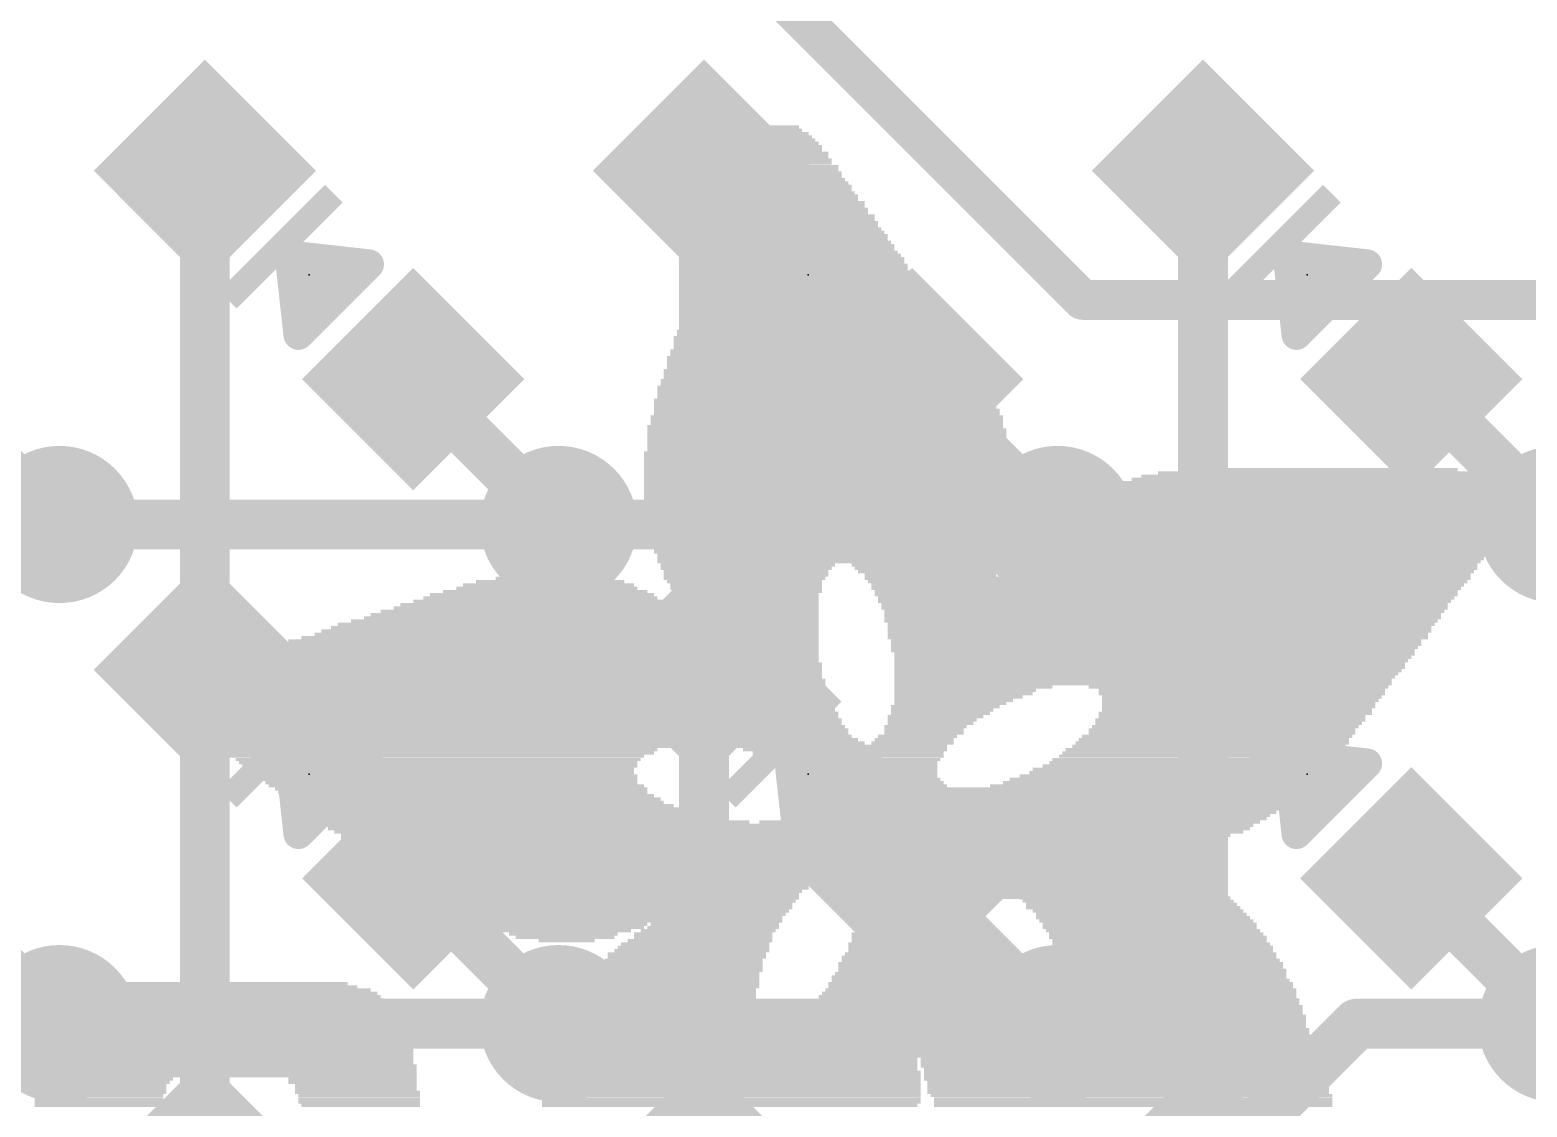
# Model space of a CAD drawing. Extents: x -6.7 to 59.9, y -5.3 to 30.3.
# Drawn here: x 38.97 to 46.59, y 15.07 to 20.55 of the extents above; entities that cross this region are included whole.
import ezdxf

# ---------------------------------------------------------------- set-up
doc = ezdxf.new("R2010")
doc.units = 0
for name, color, linetype in [('1', 12, 'CONTINUOUS'), ('16', 132, 'CONTINUOUS'), ('18', 110, 'CONTINUOUS'), ('21', 40, 'CONTINUOUS'), ('22', 6, 'CONTINUOUS'), ('23', 40, 'CONTINUOUS')]:
    doc.layers.add(name, color=color, linetype=linetype)

# ---------------------------------------------------------------- blocks, each defined once
blk = doc.blocks.new('RECT')
blk.add_solid([(-0.5, -0.5), (0.5, -0.5), (-0.5, 0.5), (0.5, 0.5)])
blk = doc.blocks.new('ROUNDV')
at = {"const_width": 0.5}
blk.add_lwpolyline([(0, -0.25, 1), (0, 0.25, 1), (0, -0.25)], format="xyb", dxfattribs=at)

msp = doc.modelspace()

# ---------------------------------------------------------------- linework, layer by layer
at = {"layer": '1', "const_width": 0.254}
for points in [[(39.8557, 17.2943), (39.8557, 19.8343)], [(42.3957, 19.8343), (42.3957, 17.2943)], [(44.9357, 19.8343), (44.9357, 17.2943)], [(38.3763, 18.7737), (39.116, 18.034)], [(40.9163, 18.7737), (41.656, 18.034)], [(44.196, 18.034), (43.4563, 18.7737)], [(45.9963, 18.7737), (46.0187, 18.796)], [(45.9963, 18.7737), (46.736, 18.034)], [(39.8557, 17.2943), (39.8557, 14.7543)], [(42.3957, 17.2943), (42.3957, 14.7543)], [(44.9357, 17.2943), (44.9357, 16.256)], [(38.3763, 16.2337), (39.116, 15.494)], [(40.9163, 16.2337), (41.656, 15.494)], [(43.4563, 16.2337), (43.4787, 16.256)], [(43.4563, 16.2337), (44.196, 15.494)], [(43.4787, 16.256), (44.9357, 16.256)], [(44.9357, 16.256), (44.9357, 14.7543)], [(45.9963, 16.2337), (46.736, 15.494)]]:
    msp.add_lwpolyline(points, dxfattribs=at)
at = {"layer": '1', "const_width": 0.127}
for points in [[(39.9192, 19.8343, 1), (39.7922, 19.8343)], [(42.4592, 19.8343, 1), (42.3322, 19.8343)], [(44.9992, 19.8343, 1), (44.8722, 19.8343)], [(40.9612, 18.8186, 1), (40.8714, 18.7288)], [(43.5012, 18.8186, 1), (43.4114, 18.7288)], [(46.0412, 18.8186, 1), (45.9514, 18.7288)], [(46.0636, 18.7511, 1), (45.9738, 18.8409)], [(45.9514, 18.8186, 1), (46.0412, 18.7288)], [(39.0711, 17.9891, 1), (39.1609, 18.0789)], [(41.6111, 17.9891, 1), (41.7009, 18.0789)], [(44.1511, 17.9891, 1), (44.2409, 18.0789)], [(39.9192, 17.2943, 1), (39.7922, 17.2943)], [(42.4592, 17.2943, 1), (42.3322, 17.2943)], [(44.9992, 17.2943, 1), (44.8722, 17.2943)], [(39.7922, 17.2943, 1), (39.9192, 17.2943)], [(42.3322, 17.2943, 1), (42.4592, 17.2943)], [(44.8722, 17.2943, 1), (44.9992, 17.2943)], [(40.9612, 16.2786, 1), (40.8714, 16.1888)], [(43.5012, 16.2786, 1), (43.4114, 16.1888)], [(43.4114, 16.2786, 1), (43.5012, 16.1888)], [(43.4787, 16.3195, 1), (43.4787, 16.1925)], [(43.5236, 16.2111, 1), (43.4338, 16.3009)], [(44.9992, 16.256, 1), (44.8722, 16.256)], [(44.8722, 16.256, 1), (44.9992, 16.256)], [(44.9357, 16.1925, 1), (44.9357, 16.3195)], [(46.0412, 16.2786, 1), (45.9514, 16.1888)], [(39.0711, 15.4491, 1), (39.1609, 15.5389)], [(41.6111, 15.4491, 1), (41.7009, 15.5389)], [(44.1511, 15.4491, 1), (44.2409, 15.5389)]]:
    msp.add_lwpolyline(points, format="xyb", dxfattribs=at)
at = {"layer": '16'}
for points, const_width in [([(44.323, 19.177), (41.91, 21.59)], 0.2032), ([(46.99, 19.177), (44.323, 19.177)], 0.2032), ([(36.576, 18.034), (39.116, 18.034)], 0.254), ([(39.116, 18.034), (41.656, 18.034)], 0.254), ([(41.656, 18.034), (44.196, 18.034)], 0.254), ([(46.736, 18.034), (44.196, 18.034)], 0.254), ([(39.116, 15.494), (36.576, 15.494)], 0.254), ([(41.656, 15.494), (39.116, 15.494)], 0.254), ([(44.196, 15.494), (41.656, 15.494)], 0.254), ([(45.72, 15.494), (44.45, 14.224)], 0.254), ([(46.736, 15.494), (45.72, 15.494)], 0.254)]:
    msp.add_lwpolyline(points, dxfattribs=dict(at, const_width=const_width))
for points, const_width in [([(44.323, 19.2278, 1), (44.323, 19.1262)], 0.1016), ([(44.2871, 19.1411, 1), (44.3589, 19.2129)], 0.1016), ([(39.116, 18.0975, 1), (39.116, 17.9705)], 0.127), ([(39.116, 17.9705, 1), (39.116, 18.0975)], 0.127), ([(41.656, 18.0975, 1), (41.656, 17.9705)], 0.127), ([(41.656, 17.9705, 1), (41.656, 18.0975)], 0.127), ([(44.196, 18.0975, 1), (44.196, 17.9705)], 0.127), ([(44.196, 17.9705, 1), (44.196, 18.0975)], 0.127), ([(39.116, 15.5575, 1), (39.116, 15.4305)], 0.127), ([(39.116, 15.4305, 1), (39.116, 15.5575)], 0.127), ([(41.656, 15.5575, 1), (41.656, 15.4305)], 0.127), ([(41.656, 15.4305, 1), (41.656, 15.5575)], 0.127), ([(44.196, 15.4305, 1), (44.196, 15.5575)], 0.127), ([(45.72, 15.5575, 1), (45.72, 15.4305)], 0.127), ([(45.7649, 15.4491, 1), (45.6751, 15.5389)], 0.127)]:
    msp.add_lwpolyline(points, format="xyb", dxfattribs=dict(at, const_width=const_width))
at = {"layer": '21', "const_width": 0.1524}
for points in [[(40.2872, 19.4028), (40.3321, 18.9987)], [(40.6913, 19.3579), (40.2872, 19.4028)], [(40.3321, 18.9987), (40.6913, 19.3579)], [(42.8272, 19.4028), (42.8721, 18.9987)], [(43.2313, 19.3579), (42.8272, 19.4028)], [(42.8721, 18.9987), (43.2313, 19.3579)], [(45.3672, 19.4028), (45.4121, 18.9987)], [(45.7713, 19.3579), (45.3672, 19.4028)], [(45.4121, 18.9987), (45.7713, 19.3579)], [(40.2925, 19.3548), (40.6882, 19.3548)], [(42.8325, 19.3548), (43.2282, 19.3548)], [(45.3725, 19.3548), (45.7682, 19.3548)], [(40.3095, 19.2024), (40.5358, 19.2024)], [(42.8495, 19.2024), (43.0758, 19.2024)], [(45.3895, 19.2024), (45.6158, 19.2024)], [(40.3264, 19.05), (40.3834, 19.05)], [(42.8664, 19.05), (42.9234, 19.05)], [(45.4064, 19.05), (45.4634, 19.05)], [(40.2872, 16.8628), (40.3321, 16.4587)], [(40.6913, 16.8179), (40.2872, 16.8628)], [(42.8272, 16.8628), (42.8721, 16.4587)], [(43.2313, 16.8179), (42.8272, 16.8628)], [(45.3672, 16.8628), (45.4121, 16.4587)], [(45.7713, 16.8179), (45.3672, 16.8628)], [(40.3321, 16.4587), (40.6913, 16.8179)], [(42.8721, 16.4587), (43.2313, 16.8179)], [(45.4121, 16.4587), (45.7713, 16.8179)], [(40.2982, 16.764), (40.6374, 16.764)], [(42.8382, 16.764), (43.1774, 16.764)], [(45.3782, 16.764), (45.7174, 16.764)], [(40.3151, 16.6116), (40.485, 16.6116)], [(42.8551, 16.6116), (43.025, 16.6116)], [(45.3951, 16.6116), (45.565, 16.6116)], [(40.3321, 16.4592), (40.3326, 16.4592)], [(42.8721, 16.4592), (42.8726, 16.4592)], [(45.4121, 16.4592), (45.4126, 16.4592)]]:
    msp.add_lwpolyline(points, dxfattribs=at)
at = {"layer": '21', "const_width": 0.0762}
for points in [[(40.3251, 19.407, 1), (40.2493, 19.3986)], [(40.2914, 19.4406, 1), (40.283, 19.3649)], [(40.7183, 19.3309, 1), (40.6644, 19.3848)], [(40.6871, 19.32, 1), (40.6955, 19.3957)], [(42.8651, 19.407, 1), (42.7893, 19.3986)], [(42.8314, 19.4406, 1), (42.823, 19.3649)], [(43.2583, 19.3309, 1), (43.2044, 19.3848)], [(43.2271, 19.32, 1), (43.2355, 19.3957)], [(45.4051, 19.407, 1), (45.3293, 19.3986)], [(45.3714, 19.4406, 1), (45.363, 19.3649)], [(45.7983, 19.3309, 1), (45.7444, 19.3848)], [(45.7671, 19.32, 1), (45.7755, 19.3957)], [(40.2925, 19.3929, 1), (40.2925, 19.3167)], [(40.6882, 19.3167, 1), (40.6882, 19.3929)], [(42.8325, 19.3929, 1), (42.8325, 19.3167)], [(43.2282, 19.3167, 1), (43.2282, 19.3929)], [(45.3725, 19.3929, 1), (45.3725, 19.3167)], [(45.7682, 19.3167, 1), (45.7682, 19.3929)], [(40.3095, 19.2405, 1), (40.3095, 19.1643)], [(40.5358, 19.1643, 1), (40.5358, 19.2405)], [(42.8495, 19.2405, 1), (42.8495, 19.1643)], [(43.0758, 19.1643, 1), (43.0758, 19.2405)], [(45.3895, 19.2405, 1), (45.3895, 19.1643)], [(45.6158, 19.1643, 1), (45.6158, 19.2405)], [(40.3264, 19.0881, 1), (40.3264, 19.0119)], [(40.3052, 19.0256, 1), (40.3591, 18.9717)], [(40.3834, 19.0119, 1), (40.3834, 19.0881)], [(42.8664, 19.0881, 1), (42.8664, 19.0119)], [(42.8452, 19.0256, 1), (42.8991, 18.9717)], [(42.9234, 19.0119, 1), (42.9234, 19.0881)], [(45.4064, 19.0881, 1), (45.4064, 19.0119)], [(45.3852, 19.0256, 1), (45.4391, 18.9717)], [(45.4634, 19.0119, 1), (45.4634, 19.0881)], [(40.2942, 18.9945, 1), (40.37, 19.0029)], [(42.8342, 18.9945, 1), (42.91, 19.0029)], [(45.3742, 18.9945, 1), (45.45, 19.0029)], [(40.3251, 16.867, 1), (40.2493, 16.8586)], [(40.2914, 16.9006, 1), (40.283, 16.8249)], [(42.8651, 16.867, 1), (42.7893, 16.8586)], [(42.8314, 16.9006, 1), (42.823, 16.8249)], [(45.4051, 16.867, 1), (45.3293, 16.8586)], [(45.3714, 16.9006, 1), (45.363, 16.8249)], [(40.7183, 16.7909, 1), (40.6644, 16.8448)], [(40.6871, 16.78, 1), (40.6955, 16.8557)], [(43.2583, 16.7909, 1), (43.2044, 16.8448)], [(43.2271, 16.78, 1), (43.2355, 16.8557)], [(45.7983, 16.7909, 1), (45.7444, 16.8448)], [(45.7671, 16.78, 1), (45.7755, 16.8557)], [(40.2982, 16.8021, 1), (40.2982, 16.7259)], [(40.6374, 16.7259, 1), (40.6374, 16.8021)], [(42.8382, 16.8021, 1), (42.8382, 16.7259)], [(43.1774, 16.7259, 1), (43.1774, 16.8021)], [(45.3782, 16.8021, 1), (45.3782, 16.7259)], [(45.7174, 16.7259, 1), (45.7174, 16.8021)], [(40.3151, 16.6497, 1), (40.3151, 16.5735)], [(40.485, 16.5735, 1), (40.485, 16.6497)], [(42.8551, 16.6497, 1), (42.8551, 16.5735)], [(43.025, 16.5735, 1), (43.025, 16.6497)], [(45.3951, 16.6497, 1), (45.3951, 16.5735)], [(45.565, 16.5735, 1), (45.565, 16.6497)], [(40.3321, 16.4973, 1), (40.3321, 16.4211)], [(40.3052, 16.4856, 1), (40.3591, 16.4317)], [(40.2942, 16.4545, 1), (40.37, 16.4629)], [(40.3326, 16.4211, 1), (40.3326, 16.4973)], [(42.8721, 16.4973, 1), (42.8721, 16.4211)], [(42.8452, 16.4856, 1), (42.8991, 16.4317)], [(42.8342, 16.4545, 1), (42.91, 16.4629)], [(42.8726, 16.4211, 1), (42.8726, 16.4973)], [(45.4121, 16.4973, 1), (45.4121, 16.4211)], [(45.3852, 16.4856, 1), (45.4391, 16.4317)], [(45.3742, 16.4545, 1), (45.45, 16.4629)], [(45.4126, 16.4211, 1), (45.4126, 16.4973)]]:
    msp.add_lwpolyline(points, format="xyb", dxfattribs=at)
at = {"layer": '23'}
for p in [(40.386, 19.304), (42.926, 19.304), (45.466, 19.304), (40.386, 16.764), (42.926, 16.764), (45.466, 16.764)]:
    msp.add_point(p, dxfattribs=at)

# ---------------------------------------------------------------- block references
at = {"layer": '1', "xscale": 0.8, "yscale": 0.8, "rotation": 45}
for p in [(39.8557, 19.8343), (42.3957, 19.8343), (44.9357, 19.8343), (40.9163, 18.7737), (43.4563, 18.7737), (45.9963, 18.7737), (39.8557, 17.2943), (42.3957, 17.2943), (44.9357, 17.2943), (40.9163, 16.2337), (43.4563, 16.2337), (45.9963, 16.2337), (39.8557, 14.7543), (42.3957, 14.7543), (44.9357, 14.7543)]:
    msp.add_blockref('RECT', p, dxfattribs=at)
at = {"layer": '18', "xscale": 0.8001, "yscale": 0.8001}
for p in [(39.116, 18.034), (39.116, 18.034), (41.656, 18.034), (41.656, 18.034), (44.196, 18.034), (44.196, 18.034), (46.736, 18.034), (46.736, 18.034), (39.116, 15.494), (39.116, 15.494), (41.656, 15.494), (41.656, 15.494), (44.196, 15.494), (44.196, 15.494), (46.736, 15.494), (46.736, 15.494)]:
    msp.add_blockref('ROUNDV', p, dxfattribs=at)
at = {"layer": '21', "xscale": 0.762, "yscale": 0.127, "rotation": 45}
for p in [(40.2423, 19.4477), (42.7823, 19.4477), (45.3223, 19.4477), (40.2423, 16.9077), (42.7823, 16.9077), (45.3223, 16.9077)]:
    msp.add_blockref('RECT', p, dxfattribs=at)
at = {"layer": '22', "rotation": 180}
for p, xscale, yscale in [((42.7868, 20.0401), 0.218, 0.0168), ((42.7868, 20.0569), 0.1844, 0.0167), ((42.7869, 19.9563), 0.4191, 0.0168), ((42.7784, 19.9898), 0.3688, 0.0168), ((42.7868, 19.9731), 0.3856, 0.0167), ((42.7784, 20.0066), 0.3353, 0.0167), ((42.7784, 20.0233), 0.3018, 0.0168), ((42.7951, 19.8892), 0.5029, 0.0168), ((42.7868, 19.906), 0.4862, 0.0168), ((42.7952, 19.9228), 0.4694, 0.0167), ((42.7869, 19.9395), 0.4191, 0.0168), ((42.8036, 19.8054), 0.5867, 0.0168), ((42.8036, 19.8557), 0.5532, 0.0168), ((42.8036, 19.8389), 0.5532, 0.0168), ((42.812, 19.8222), 0.5699, 0.0167), ((42.7951, 19.8725), 0.5029, 0.0167), ((42.812, 19.7719), 0.6371, 0.0168), ((42.8203, 19.7551), 0.6538, 0.0168), ((42.8203, 19.7384), 0.6538, 0.0167), ((42.812, 19.7887), 0.6035, 0.0167), ((42.8371, 19.6545), 0.7544, 0.0168), ((42.8287, 19.7048), 0.7041, 0.0168), ((42.8287, 19.6881), 0.7041, 0.0167), ((42.8455, 19.6713), 0.7376, 0.0168), ((42.8287, 19.7216), 0.6706, 0.0168), ((42.8539, 19.6042), 0.8215, 0.0168), ((42.8539, 19.5875), 0.8215, 0.0167), ((42.8455, 19.6378), 0.7712, 0.0167), ((42.8455, 19.621), 0.7712, 0.0168), ((42.8623, 19.5372), 0.8717, 0.0168), ((42.879, 19.5037), 0.9052, 0.0167), ((42.8539, 19.554), 0.8549, 0.0167), ((42.8707, 19.5204), 0.8885, 0.0168), ((42.8622, 19.5707), 0.8382, 0.0168), ((42.879, 19.4534), 0.9723, 0.0167), ((42.879, 19.4366), 0.9723, 0.0168), ((42.8706, 19.4869), 0.922, 0.0168), ((42.879, 19.4701), 0.9388, 0.0168), ((42.8874, 19.4031), 1.0226, 0.0167), ((42.8958, 19.3863), 1.0394, 0.0168), ((42.8958, 19.3696), 1.0394, 0.0167), ((42.9042, 19.3528), 1.0561, 0.0168), ((42.8874, 19.4198), 0.989, 0.0168), ((42.9126, 19.2857), 1.1399, 0.0168), ((42.9125, 19.3193), 1.1064, 0.0167), ((42.9125, 19.3025), 1.1064, 0.0168), ((42.9042, 19.336), 1.0561, 0.0168), ((42.9209, 19.2354), 1.1902, 0.0168), ((42.9293, 19.2187), 1.207, 0.0167), ((42.9293, 19.2019), 1.207, 0.0168), ((42.9126, 19.269), 1.1399, 0.0167), ((42.921, 19.2522), 1.1567, 0.0168), ((42.9377, 19.1349), 1.2908, 0.0167), ((42.9461, 19.1181), 1.3076, 0.0168), ((42.9377, 19.1684), 1.2573, 0.0167), ((42.9377, 19.1516), 1.2573, 0.0168), ((42.9377, 19.1851), 1.2238, 0.0168), ((42.9545, 19.0678), 1.3579, 0.0168), ((42.9545, 19.051), 1.3579, 0.0168), ((42.9545, 19.1013), 1.3243, 0.0168), ((42.9545, 19.0846), 1.3243, 0.0167), ((42.9629, 18.984), 1.4417, 0.0167), ((42.9796, 18.9672), 1.4752, 0.0168), ((42.9628, 19.0175), 1.4082, 0.0168), ((42.9712, 19.0007), 1.425, 0.0168), ((42.9712, 19.0343), 1.3914, 0.0167), ((42.9796, 18.9169), 1.5088, 0.0168), ((42.988, 18.9002), 1.5255, 0.0167), ((42.9796, 18.9505), 1.4752, 0.0167), ((42.988, 18.9337), 1.492, 0.0168), ((42.9963, 18.8163), 1.6093, 0.0168), ((42.9963, 18.8498), 1.5759, 0.0167), ((42.9963, 18.8331), 1.5759, 0.0168), ((42.988, 18.8834), 1.5591, 0.0168), ((42.988, 18.8666), 1.5591, 0.0168), ((43.0048, 18.766), 1.6597, 0.0168), ((43.0048, 18.7492), 1.6597, 0.0167), ((43.0048, 18.7995), 1.6261, 0.0167), ((43.0048, 18.7828), 1.6261, 0.0168), ((43.0131, 18.6654), 1.7434, 0.0167), ((42.9964, 18.7325), 1.6764, 0.0168), ((43.0132, 18.699), 1.7099, 0.0168), ((43.0132, 18.6822), 1.7099, 0.0168), ((43.0048, 18.7157), 1.6931, 0.0167), ((43.0131, 18.6487), 1.7434, 0.0168), ((43.0131, 18.6319), 1.7434, 0.0168), ((43.0215, 18.6151), 1.7602, 0.0167), ((43.0215, 18.5984), 1.7602, 0.0168), ((43.0132, 18.5313), 1.8105, 0.0167), ((43.0215, 18.5146), 1.8272, 0.0168), ((43.0215, 18.5816), 1.7938, 0.0168), ((43.0215, 18.5648), 1.7938, 0.0167), ((43.0215, 18.5481), 1.7938, 0.0168), ((43.0215, 18.4978), 1.8272, 0.0168), ((43.0215, 18.481), 1.8272, 0.0167), ((43.0215, 18.4643), 1.8272, 0.0168), ((43.0299, 18.4475), 1.844, 0.0168), ((43.0299, 18.3972), 1.8776, 0.0168), ((43.0299, 18.3804), 1.8776, 0.0167), ((43.0299, 18.3637), 1.8776, 0.0168), ((43.0299, 18.4307), 1.844, 0.0167), ((43.0299, 18.414), 1.844, 0.0168), ((43.0299, 18.3469), 1.8776, 0.0168), ((43.0299, 18.3301), 1.8776, 0.0167), ((43.0299, 18.3134), 1.8776, 0.0168), ((43.0299, 18.2966), 1.8776, 0.0167), ((43.0299, 18.2799), 1.8776, 0.0168), ((45.4858, 18.2799), 1.7267, 0.0168), ((45.511, 18.2966), 1.6093, 0.0167), ((45.5697, 18.3134), 1.3243, 0.0168), ((43.0299, 18.2631), 1.8776, 0.0168), ((43.0299, 18.2463), 1.8776, 0.0167), ((43.0383, 18.2296), 1.8943, 0.0168), ((43.0383, 18.2128), 1.8943, 0.0168), ((45.4104, 18.2128), 1.9781, 0.0168), ((45.4271, 18.2296), 1.9446, 0.0168), ((45.4439, 18.2463), 1.8776, 0.0167), ((45.4691, 18.2631), 1.7937, 0.0168), ((43.0383, 18.196), 1.8943, 0.0167), ((43.0383, 18.1793), 1.8943, 0.0168), ((43.0383, 18.1625), 1.8943, 0.0168), ((43.0383, 18.1457), 1.8943, 0.0167), ((43.0299, 18.129), 1.8776, 0.0168), ((45.3433, 18.129), 2.2128, 0.0168), ((45.3601, 18.1457), 2.1793, 0.0167), ((45.3685, 18.1625), 2.1291, 0.0168), ((45.3769, 18.1793), 2.1123, 0.0168), ((45.3936, 18.196), 2.0452, 0.0167), ((43.0299, 18.1122), 1.8776, 0.0167), ((43.0383, 18.0955), 1.8608, 0.0168), ((43.0383, 18.0787), 1.8608, 0.0168), ((43.0383, 18.0619), 1.8608, 0.0167), ((45.3014, 18.0619), 2.2966, 0.0167), ((45.3098, 18.0787), 2.2799, 0.0168), ((45.3266, 18.0955), 2.2463, 0.0168), ((45.3349, 18.1122), 2.2296, 0.0167), ((43.0383, 18.0452), 1.8608, 0.0168), ((43.0383, 18.0284), 1.8608, 0.0168), ((43.0383, 18.0116), 1.8608, 0.0167), ((43.0383, 17.9949), 1.8608, 0.0168), ((43.0383, 17.9781), 1.8273, 0.0168), ((45.2428, 17.9781), 2.3805, 0.0168), ((45.2512, 17.9949), 2.3637, 0.0168), ((45.2679, 18.0116), 2.3637, 0.0167), ((45.2763, 18.0284), 2.3469, 0.0168), ((45.2846, 18.0452), 2.3302, 0.0168), ((43.0383, 17.9613), 1.8273, 0.0167), ((43.0466, 17.9446), 1.8105, 0.0168), ((43.0383, 17.9278), 1.7937, 0.0168), ((43.0383, 17.911), 1.7937, 0.0167), ((45.2008, 17.9278), 2.3972, 0.0168), ((45.2008, 17.911), 2.3972, 0.0167), ((45.2176, 17.9446), 2.3972, 0.0168), ((45.2343, 17.9613), 2.3973, 0.0167), ((43.0383, 17.8943), 1.7937, 0.0168), ((43.0383, 17.8775), 1.7602, 0.0167), ((43.0383, 17.8608), 1.7602, 0.0168), ((43.0383, 17.844), 1.7602, 0.0168), ((42.6192, 17.8272), 0.8885, 0.0167), ((43.5328, 17.8272), 0.7712, 0.0167), ((45.1337, 17.8272), 2.3973, 0.0167), ((45.1422, 17.844), 2.4141, 0.0168), ((45.1757, 17.8775), 2.414, 0.0167), ((45.1673, 17.8608), 2.3972, 0.0168), ((45.184, 17.8943), 2.3973, 0.0168), ((41.6217, 17.7602), 0.57, 0.0168), ((41.6217, 17.7769), 0.4694, 0.0167), ((42.6108, 17.8105), 0.8717, 0.0168), ((42.6108, 17.7937), 0.8382, 0.0168), ((42.6108, 17.7769), 0.8382, 0.0167), ((42.6024, 17.7602), 0.8214, 0.0168), ((43.5328, 17.8105), 0.7376, 0.0168), ((43.5412, 17.7937), 0.7208, 0.0168), ((43.5496, 17.7769), 0.6705, 0.0167), ((44.7566, 17.7602), 3.0846, 0.0168), ((45.1003, 17.7769), 2.3973, 0.0167), ((45.1254, 17.8105), 2.414, 0.0168), ((45.117, 17.7937), 2.3972, 0.0168), ((41.5714, 17.6764), 1.14, 0.0168), ((41.5882, 17.6931), 1.0394, 0.0167), ((41.5966, 17.7099), 0.922, 0.0168), ((41.605, 17.7266), 0.8717, 0.0167), ((41.6133, 17.7434), 0.7544, 0.0168), ((42.6024, 17.7434), 0.788, 0.0168), ((42.6108, 17.7266), 0.7712, 0.0167), ((42.6108, 17.7099), 0.7712, 0.0168), ((42.6192, 17.6931), 0.7544, 0.0167), ((42.6192, 17.6764), 0.7209, 0.0168), ((44.7566, 17.7434), 3.051, 0.0168), ((44.7566, 17.7266), 3.0175, 0.0167), ((44.7482, 17.7099), 3.0008, 0.0168), ((44.7482, 17.6931), 2.9672, 0.0167), ((44.7482, 17.6764), 2.9672, 0.0168), ((41.5295, 17.6093), 1.425, 0.0168), ((41.5379, 17.6261), 1.3746, 0.0168), ((41.5547, 17.6428), 1.2741, 0.0167), ((41.5631, 17.6596), 1.1903, 0.0168), ((42.6192, 17.6596), 0.7209, 0.0168), ((42.6275, 17.6428), 0.7041, 0.0167), ((42.636, 17.6261), 0.6873, 0.0168), ((42.636, 17.6093), 0.6873, 0.0168), ((44.7482, 17.6596), 2.9337, 0.0168), ((44.7398, 17.6428), 2.917, 0.0167), ((44.7398, 17.6261), 2.8834, 0.0168), ((44.7398, 17.6093), 2.8834, 0.0168), ((41.4457, 17.5255), 1.8273, 0.0168), ((41.7893, 17.5422), 2.3805, 0.0167), ((41.4876, 17.559), 1.6428, 0.0168), ((41.496, 17.5758), 1.5926, 0.0168), ((41.5128, 17.5925), 1.5255, 0.0167), ((42.6443, 17.5925), 0.6706, 0.0167), ((42.6527, 17.5758), 0.6538, 0.0168), ((42.6611, 17.559), 0.637, 0.0168), ((42.6778, 17.5255), 0.6035, 0.0168), ((44.7399, 17.5925), 2.8499, 0.0167), ((44.7315, 17.5758), 2.8331, 0.0168), ((44.7315, 17.559), 2.8331, 0.0168), ((44.7231, 17.5422), 2.8163, 0.0167), ((44.7231, 17.5255), 2.7829, 0.0168), ((41.6301, 17.4417), 2.699, 0.0168), ((41.6636, 17.4584), 2.632, 0.0167), ((41.6972, 17.4752), 2.5649, 0.0168), ((41.7139, 17.4919), 2.5314, 0.0167), ((41.739, 17.5087), 2.4811, 0.0168), ((44.7146, 17.5087), 2.7661, 0.0168), ((44.7146, 17.4919), 2.7661, 0.0167), ((44.7063, 17.4752), 2.7493, 0.0168), ((44.7063, 17.4584), 2.7493, 0.0167), ((44.6979, 17.4417), 2.699, 0.0168), ((41.5295, 17.3746), 2.9002, 0.0168), ((41.5547, 17.3914), 2.8499, 0.0168), ((41.5798, 17.4081), 2.7996, 0.0167), ((41.6134, 17.4249), 2.7325, 0.0168), ((44.6979, 17.4249), 2.699, 0.0168), ((44.6895, 17.4081), 2.6822, 0.0167), ((44.6812, 17.3914), 2.6655, 0.0168), ((44.6896, 17.3746), 2.6487, 0.0168), ((41.4457, 17.2908), 3.1014, 0.0168), ((41.4625, 17.3075), 3.0679, 0.0167), ((41.4793, 17.3243), 3.0343, 0.0168), ((41.4792, 17.3411), 3.0008, 0.0168), ((41.5044, 17.3578), 2.9505, 0.0167), ((44.6812, 17.3578), 2.6319, 0.0167), ((44.6644, 17.3243), 2.5984, 0.0168), ((44.6644, 17.3075), 2.5984, 0.0167), ((44.656, 17.2908), 2.5816, 0.0168), ((44.6728, 17.3411), 2.6151, 0.0168), ((41.4289, 17.2238), 3.1684, 0.0167), ((41.4373, 17.2405), 3.1516, 0.0168), ((41.429, 17.2573), 3.1349, 0.0168), ((41.4374, 17.2741), 3.1181, 0.0167), ((44.6476, 17.2741), 2.5649, 0.0167), ((44.6393, 17.2573), 2.5481, 0.0168), ((44.6309, 17.2405), 2.5313, 0.0168), ((44.6309, 17.2238), 2.5313, 0.0167), ((41.4205, 17.207), 3.1851, 0.0168), ((41.4373, 17.1399), 3.2186, 0.0168), ((41.429, 17.1902), 3.2019, 0.0168), ((41.429, 17.1735), 3.2019, 0.0167), ((41.429, 17.1567), 3.2019, 0.0168), ((43.7172, 17.1735), 0.7041, 0.0167), ((43.6669, 17.1399), 0.6035, 0.0168), ((43.7675, 17.207), 0.8046, 0.0168), ((43.7256, 17.1902), 0.7208, 0.0168), ((43.6921, 17.1567), 0.6538, 0.0168), ((45.117, 17.207), 1.5256, 0.0168), ((45.1337, 17.1902), 1.4585, 0.0168), ((45.1337, 17.1735), 1.4585, 0.0167), ((45.1337, 17.1567), 1.4249, 0.0168), ((45.1254, 17.1399), 1.4082, 0.0168), ((41.4289, 17.1232), 3.2354, 0.0167), ((41.4289, 17.1064), 3.2354, 0.0168), ((41.4373, 17.0896), 3.2522, 0.0168), ((41.4457, 17.0729), 3.269, 0.0167), ((43.625, 17.1064), 0.5532, 0.0168), ((43.6083, 17.0896), 0.5197, 0.0168), ((43.5999, 17.0729), 0.5029, 0.0167), ((43.6502, 17.1232), 0.5699, 0.0167), ((45.1002, 17.0729), 1.3914, 0.0167), ((45.117, 17.1232), 1.3914, 0.0167), ((45.117, 17.1064), 1.3914, 0.0168), ((45.1086, 17.0896), 1.3746, 0.0168), ((41.4457, 17.0561), 3.269, 0.0168), ((41.4708, 17.0058), 3.2857, 0.0168), ((41.4625, 17.0394), 3.2689, 0.0167), ((41.4625, 17.0226), 3.2689, 0.0168), ((41.4876, 16.9891), 3.2858, 0.0167), ((43.516, 16.9891), 0.4023, 0.0167), ((43.5245, 17.0058), 0.4191, 0.0168), ((43.5747, 17.0561), 0.4862, 0.0168), ((43.5496, 17.0226), 0.4359, 0.0168), ((43.558, 17.0394), 0.4527, 0.0167), ((45.0331, 16.9891), 1.3579, 0.0167), ((45.05, 17.0058), 1.3579, 0.0168), ((45.0667, 17.0226), 1.3579, 0.0168), ((45.0751, 17.0394), 1.3746, 0.0167), ((45.0834, 17.0561), 1.3579, 0.0168), ((41.496, 16.9723), 3.269, 0.0168), ((41.5044, 16.9555), 3.2857, 0.0168), ((41.5296, 16.9388), 3.3025, 0.0167), ((41.5547, 16.922), 3.3193, 0.0168), ((43.4574, 16.922), 0.4191, 0.0168), ((43.4657, 16.9388), 0.4023, 0.0167), ((43.4825, 16.9555), 0.4024, 0.0168), ((43.516, 16.9723), 0.4023, 0.0168), ((44.9829, 16.922), 1.3914, 0.0168), ((44.9913, 16.9388), 1.3747, 0.0167), ((45.0081, 16.9555), 1.3747, 0.0168), ((45.0331, 16.9723), 1.3579, 0.0168), ((41.0769, 16.9052), 2.3302, 0.0168), ((41.0518, 16.8885), 2.2129, 0.0167), ((41.0518, 16.8717), 2.1793, 0.0168), ((41.035, 16.855), 2.1123, 0.0167), ((41.0434, 16.8382), 2.0619, 0.0168), ((43.0634, 16.9052), 1.14, 0.0168), ((43.1137, 16.8885), 1.0394, 0.0167), ((43.1305, 16.8717), 0.9723, 0.0168), ((43.164, 16.855), 0.9052, 0.0167), ((43.1808, 16.8382), 0.8382, 0.0168), ((44.8823, 16.8382), 1.425, 0.0168), ((44.9075, 16.855), 1.4081, 0.0167), ((44.9326, 16.8717), 1.425, 0.0168), ((44.941, 16.8885), 1.4082, 0.0167), ((44.9661, 16.9052), 1.3914, 0.0168), ((41.0434, 16.8214), 2.0285, 0.0168), ((41.0518, 16.8047), 2.0117, 0.0167), ((41.0601, 16.7879), 1.9614, 0.0168), ((41.0685, 16.7711), 1.9446, 0.0168), ((43.1808, 16.8214), 0.8047, 0.0168), ((43.2059, 16.8047), 0.7544, 0.0167), ((43.2227, 16.7879), 0.7209, 0.0168), ((43.2311, 16.7711), 0.7041, 0.0168), ((44.7985, 16.7711), 1.492, 0.0168), ((44.8152, 16.7879), 1.4919, 0.0168), ((44.8488, 16.8047), 1.4585, 0.0167), ((44.874, 16.8214), 1.4417, 0.0168), ((41.0853, 16.7544), 1.9447, 0.0167), ((41.102, 16.7376), 1.9111, 0.0168), ((41.1104, 16.7208), 1.8944, 0.0168), ((41.1356, 16.7041), 1.9111, 0.0167), ((41.1607, 16.6873), 1.8944, 0.0168), ((43.2395, 16.7544), 0.6873, 0.0167), ((43.2646, 16.7376), 0.6706, 0.0168), ((43.273, 16.7208), 0.6873, 0.0168), ((44.2034, 16.6873), 2.5146, 0.0168), ((43.2898, 16.7041), 0.6873, 0.0167), ((44.6643, 16.7041), 1.6261, 0.0167), ((44.7063, 16.7208), 1.5758, 0.0168), ((44.7315, 16.7376), 1.5591, 0.0168), ((44.7649, 16.7544), 1.5255, 0.0167), ((41.1691, 16.6705), 1.8776, 0.0168), ((41.2026, 16.6538), 1.8776, 0.0167), ((41.2278, 16.637), 1.8943, 0.0168), ((41.2446, 16.6203), 1.8943, 0.0167), ((41.2865, 16.6035), 1.9111, 0.0168), ((44.1447, 16.6035), 2.4308, 0.0168), ((44.195, 16.6705), 2.4978, 0.0168), ((44.1699, 16.637), 2.4475, 0.0168), ((44.1615, 16.6203), 2.4307, 0.0167), ((44.1866, 16.6538), 2.4476, 0.0167), ((41.3451, 16.57), 1.9614, 0.0167), ((41.3284, 16.5867), 1.9279, 0.0168), ((41.3954, 16.5532), 1.995, 0.0168), ((41.4289, 16.5364), 2.0284, 0.0168), ((44.0441, 16.5364), 2.4308, 0.0168), ((44.0609, 16.5532), 2.4308, 0.0168), ((44.1028, 16.57), 2.414, 0.0167), ((44.1196, 16.5867), 2.4141, 0.0168), ((41.5378, 16.5197), 2.1793, 0.0167), ((42.8287, 16.5029), 4.7274, 0.0168), ((42.8287, 16.4861), 4.6939, 0.0168), ((42.8287, 16.4694), 4.6268, 0.0167), ((42.812, 16.4526), 4.5263, 0.0168), ((43.9519, 16.5197), 2.5482, 0.0167), ((42.8036, 16.4359), 4.5095, 0.0167), ((42.7868, 16.4191), 4.409, 0.0168), ((42.7281, 16.3856), 4.2245, 0.0167), ((42.7617, 16.4023), 4.2916, 0.0168), ((42.1078, 16.3688), 2.9169, 0.0168), ((42.1078, 16.352), 2.8499, 0.0168), ((42.1078, 16.3353), 2.8163, 0.0167), ((42.1163, 16.3185), 2.7995, 0.0168), ((41.9151, 16.3017), 2.3302, 0.0168), ((43.3148, 16.3017), 0.4023, 0.0168), ((44.1447, 16.3688), 0.9556, 0.0168), ((44.2118, 16.352), 0.9891, 0.0168), ((44.2285, 16.3353), 0.989, 0.0167), ((44.2788, 16.3185), 1.0226, 0.0168), ((44.3207, 16.3017), 1.0058, 0.0168), ((41.9066, 16.285), 2.2799, 0.0167), ((41.9067, 16.2682), 2.2128, 0.0168), ((41.8983, 16.2514), 2.1626, 0.0168), ((41.9067, 16.2347), 2.1458, 0.0167), ((43.3316, 16.285), 0.3688, 0.0167), ((43.34, 16.2682), 0.352, 0.0168), ((43.3484, 16.2514), 0.3352, 0.0168), ((43.3484, 16.2347), 0.3352, 0.0167), ((44.3375, 16.285), 1.0394, 0.0167), ((44.371, 16.2682), 1.0394, 0.0168), ((44.4045, 16.2514), 1.0394, 0.0168), ((44.4129, 16.2347), 1.0562, 0.0167), ((41.9067, 16.2179), 2.0788, 0.0168), ((41.9151, 16.2012), 2.0284, 0.0167), ((41.9151, 16.1844), 2.0284, 0.0168), ((41.9151, 16.1676), 1.9614, 0.0168), ((41.9235, 16.1509), 1.9111, 0.0167), ((43.3484, 16.2179), 0.3352, 0.0168), ((43.3651, 16.1844), 0.3353, 0.0168), ((43.3651, 16.1676), 0.3353, 0.0168), ((43.3651, 16.1509), 0.3353, 0.0167), ((43.3568, 16.2012), 0.3185, 0.0167), ((44.4464, 16.2179), 1.0561, 0.0168), ((44.4716, 16.2012), 1.0729, 0.0167), ((44.48, 16.1844), 1.0561, 0.0168), ((44.5052, 16.1676), 1.0729, 0.0168), ((44.5219, 16.1509), 1.0729, 0.0167), ((41.9235, 16.1341), 1.9111, 0.0168), ((41.9318, 16.1173), 1.8608, 0.0168), ((41.9486, 16.1006), 1.7938, 0.0167), ((41.9486, 16.0838), 1.7938, 0.0168), ((43.382, 16.0838), 0.4023, 0.0168), ((43.3819, 16.1173), 0.3688, 0.0168), ((43.3819, 16.1006), 0.3688, 0.0167), ((43.3736, 16.1341), 0.3521, 0.0168), ((44.5387, 16.1341), 1.0729, 0.0168), ((44.5555, 16.1173), 1.0729, 0.0168), ((44.5722, 16.1006), 1.0729, 0.0167), ((44.5806, 16.0838), 1.0897, 0.0168), ((41.9654, 16.067), 1.7267, 0.0168), ((41.9738, 16.0503), 1.6764, 0.0167), ((41.9738, 16.0335), 1.6429, 0.0168), ((41.9989, 16.0168), 1.5926, 0.0167), ((41.6804, 16), 0.855, 0.0168), ((42.4515, 16), 0.6538, 0.0168), ((43.3987, 16), 0.4694, 0.0168), ((43.382, 16.067), 0.4023, 0.0168), ((43.3904, 16.0503), 0.4191, 0.0167), ((43.3987, 16.0335), 0.4358, 0.0168), ((43.3987, 16.0168), 0.4358, 0.0167), ((44.6057, 16.067), 1.0728, 0.0168), ((44.6225, 16.0503), 1.0729, 0.0167), ((44.6309, 16.0335), 1.0897, 0.0168), ((44.6476, 16.0168), 1.0896, 0.0167), ((44.6643, 16), 1.0897, 0.0168), ((41.6887, 15.9832), 0.8047, 0.0168), ((41.6804, 15.9665), 0.6873, 0.0167), ((41.6804, 15.9497), 0.5532, 0.0168), ((41.6887, 15.9329), 0.5029, 0.0168), ((42.3929, 15.9497), 0.7041, 0.0168), ((42.3929, 15.9329), 0.7041, 0.0168), ((42.418, 15.9665), 0.6874, 0.0167), ((42.4432, 15.9832), 0.6705, 0.0168), ((43.4154, 15.9497), 0.5365, 0.0168), ((43.4154, 15.9329), 0.5365, 0.0168), ((43.4154, 15.9665), 0.5029, 0.0167), ((43.4071, 15.9832), 0.4862, 0.0168), ((44.6643, 15.9832), 1.0897, 0.0168), ((44.6812, 15.9665), 1.0897, 0.0167), ((44.6979, 15.9497), 1.0896, 0.0168), ((44.7063, 15.9329), 1.1064, 0.0168), ((41.6972, 15.9162), 0.2849, 0.0167), ((42.309, 15.8491), 0.8047, 0.0168), ((42.3342, 15.8659), 0.7879, 0.0167), ((42.3426, 15.8826), 0.7711, 0.0168), ((42.351, 15.8994), 0.7543, 0.0168), ((42.3761, 15.9162), 0.7376, 0.0167), ((43.449, 15.8491), 0.6706, 0.0168), ((43.4323, 15.8994), 0.6035, 0.0168), ((43.4323, 15.8826), 0.6035, 0.0168), ((43.449, 15.8659), 0.637, 0.0167), ((43.4322, 15.9162), 0.57, 0.0167), ((44.7146, 15.9162), 1.0897, 0.0167), ((44.7314, 15.8826), 1.1232, 0.0168), ((44.7231, 15.8994), 1.1065, 0.0168), ((44.7398, 15.8659), 1.1064, 0.0167), ((44.7566, 15.8491), 1.1064, 0.0168), ((42.2671, 15.7653), 0.855, 0.0168), ((42.2755, 15.7988), 0.8382, 0.0168), ((42.2755, 15.782), 0.8382, 0.0167), ((42.2923, 15.8155), 0.8047, 0.0167), ((42.309, 15.8323), 0.8047, 0.0168), ((43.4574, 15.7988), 0.7544, 0.0168), ((43.4825, 15.7653), 0.8046, 0.0168), ((43.4742, 15.782), 0.7879, 0.0167), ((43.4406, 15.8323), 0.6874, 0.0168), ((43.4574, 15.8155), 0.7209, 0.0167), ((44.7566, 15.8323), 1.1064, 0.0168), ((44.765, 15.8155), 1.1232, 0.0167), ((44.7818, 15.7653), 1.1567, 0.0168), ((44.7734, 15.7988), 1.1399, 0.0168), ((44.7734, 15.782), 1.1399, 0.0167), ((39.9788, 15.6982), 1.207, 0.0168), ((42.2336, 15.6982), 0.8885, 0.0168), ((42.242, 15.7317), 0.8717, 0.0167), ((42.242, 15.715), 0.8717, 0.0168), ((42.2504, 15.7485), 0.8549, 0.0168), ((43.5245, 15.6982), 0.9891, 0.0168), ((43.5077, 15.715), 0.9221, 0.0168), ((43.4909, 15.7317), 0.8885, 0.0167), ((43.4909, 15.7485), 0.855, 0.0168), ((44.7817, 15.6982), 1.2238, 0.0168), ((44.7818, 15.7485), 1.1567, 0.0168), ((44.7818, 15.7317), 1.1567, 0.0167), ((44.7901, 15.715), 1.1734, 0.0168), ((39.9704, 15.6144), 1.5925, 0.0168), ((39.9704, 15.6311), 1.5591, 0.0167), ((39.9789, 15.6479), 1.5087, 0.0168), ((39.9789, 15.6647), 1.4417, 0.0168), ((39.9788, 15.6814), 1.3076, 0.0167), ((42.2001, 15.6311), 0.922, 0.0167), ((42.2001, 15.6144), 0.922, 0.0168), ((42.2084, 15.6647), 0.9053, 0.0168), ((42.2084, 15.6479), 0.9053, 0.0168), ((42.2336, 15.6814), 0.8885, 0.0167), ((44.195, 15.6311), 2.4308, 0.0167), ((44.2034, 15.6144), 2.4475, 0.0168), ((44.2034, 15.6479), 2.414, 0.0168), ((44.2118, 15.6647), 2.3973, 0.0168), ((43.5412, 15.6814), 1.0226, 0.0167), ((44.7734, 15.6814), 1.2405, 0.0167), ((39.9704, 15.5474), 1.7267, 0.0167), ((39.9704, 15.5641), 1.6931, 0.0168), ((39.9704, 15.5809), 1.6597, 0.0168), ((39.9704, 15.5977), 1.6261, 0.0167), ((42.1833, 15.5641), 0.9556, 0.0168), ((42.1917, 15.5474), 0.9723, 0.0167), ((42.1917, 15.5809), 0.9388, 0.0168), ((42.2001, 15.5977), 0.922, 0.0167), ((44.1782, 15.5474), 2.5314, 0.0167), ((44.1866, 15.5641), 2.5146, 0.0168), ((44.195, 15.5809), 2.4978, 0.0168), ((44.1949, 15.5977), 2.4643, 0.0167), ((39.9705, 15.4635), 1.8608, 0.0168), ((39.9704, 15.4803), 1.8273, 0.0168), ((39.9704, 15.5138), 1.7937, 0.0168), ((39.9704, 15.4971), 1.7937, 0.0167), ((39.9704, 15.5306), 1.7603, 0.0168), ((42.2001, 15.4635), 1.0897, 0.0168), ((42.1833, 15.4803), 1.0226, 0.0168), ((42.1833, 15.5306), 0.989, 0.0168), ((42.1833, 15.5138), 0.989, 0.0168), ((42.1917, 15.4971), 1.0058, 0.0167), ((44.1196, 15.4635), 2.7157, 0.0168), ((44.1447, 15.4803), 2.632, 0.0168), ((44.1531, 15.4971), 2.6152, 0.0167), ((44.1699, 15.5138), 2.5817, 0.0168), ((44.1783, 15.5306), 2.5649, 0.0168), ((39.9621, 15.3965), 1.8776, 0.0167), ((39.9705, 15.4468), 1.8608, 0.0167), ((39.9705, 15.43), 1.8608, 0.0168), ((39.9705, 15.4132), 1.8608, 0.0168), ((43.5663, 15.4132), 3.8557, 0.0168), ((43.5663, 15.3965), 3.8557, 0.0167), ((43.5663, 15.4468), 3.8222, 0.0167), ((43.5747, 15.43), 3.839, 0.0168), ((39.9704, 15.3797), 1.8943, 0.0168), ((39.9704, 15.363), 1.8943, 0.0167), ((39.9704, 15.3462), 1.8943, 0.0168), ((39.9704, 15.3294), 1.8943, 0.0168), ((39.9704, 15.3127), 1.8943, 0.0167), ((42.5437, 15.3127), 1.8776, 0.0167), ((43.5663, 15.3462), 3.8893, 0.0168), ((43.5663, 15.3294), 3.8893, 0.0168), ((43.5748, 15.3797), 3.8725, 0.0168), ((43.5748, 15.363), 3.8725, 0.0167), ((44.5135, 15.3127), 2.0284, 0.0167), ((39.9704, 15.2791), 1.9279, 0.0168), ((39.9704, 15.2624), 1.9279, 0.0167), ((39.9704, 15.2456), 1.9279, 0.0168), ((39.9704, 15.2959), 1.8943, 0.0168), ((42.5437, 15.2959), 1.8776, 0.0168), ((42.5437, 15.2791), 1.8776, 0.0168), ((42.5437, 15.2624), 1.8776, 0.0167), ((42.5521, 15.2456), 1.8944, 0.0168), ((44.5135, 15.2959), 2.0284, 0.0168), ((44.5219, 15.2791), 2.0452, 0.0168), ((44.5303, 15.2624), 2.0285, 0.0167), ((44.5303, 15.2456), 2.0285, 0.0168), ((39.3251, 15.1618), 0.6705, 0.0168), ((39.9704, 15.2288), 1.9279, 0.0168), ((39.3501, 15.2121), 0.6873, 0.0167), ((39.3418, 15.1953), 0.6706, 0.0168), ((39.3334, 15.1786), 0.6538, 0.0167), ((40.6075, 15.2121), 0.6538, 0.0167), ((40.6075, 15.1953), 0.6538, 0.0168), ((40.6243, 15.1786), 0.6203, 0.0167), ((40.6243, 15.1618), 0.6203, 0.0168), ((42.5438, 15.2288), 1.9111, 0.0168), ((42.5438, 15.2121), 1.9111, 0.0167), ((42.5438, 15.1953), 1.9111, 0.0168), ((42.5438, 15.1786), 1.9111, 0.0167), ((42.5438, 15.1618), 1.9111, 0.0168), ((44.5386, 15.2288), 2.0452, 0.0168), ((44.5386, 15.2121), 2.0452, 0.0167), ((44.547, 15.1953), 2.0284, 0.0168), ((44.547, 15.1786), 2.0284, 0.0167), ((44.5554, 15.1618), 2.0452, 0.0168), ((39.3251, 15.145), 0.6705, 0.0168), ((39.3167, 15.1283), 0.6538, 0.0167), ((39.3167, 15.1115), 0.6538, 0.0168), ((39.3167, 15.0947), 0.6538, 0.0168), ((40.6326, 15.145), 0.637, 0.0168), ((40.641, 15.1283), 0.6202, 0.0167), ((40.641, 15.1115), 0.6202, 0.0168), ((40.641, 15.0947), 0.6202, 0.0168), ((42.5354, 15.1115), 1.9279, 0.0168), ((42.5354, 15.0947), 1.9279, 0.0168), ((42.5438, 15.145), 1.9111, 0.0168), ((42.5438, 15.1283), 1.9111, 0.0167), ((44.5554, 15.145), 2.0452, 0.0168), ((44.5722, 15.1283), 2.0452, 0.0167), ((44.5806, 15.1115), 2.0285, 0.0168), ((44.5806, 15.0947), 2.0285, 0.0168), ((39.3167, 15.078), 0.6538, 0.0167), ((40.6494, 15.078), 0.6035, 0.0167), ((42.5269, 15.078), 1.9111, 0.0167), ((44.5806, 15.078), 2.0285, 0.0167)]:
    msp.add_blockref('RECT', p, dxfattribs=dict(at, xscale=xscale, yscale=yscale))

doc.saveas('drawing.dxf')
